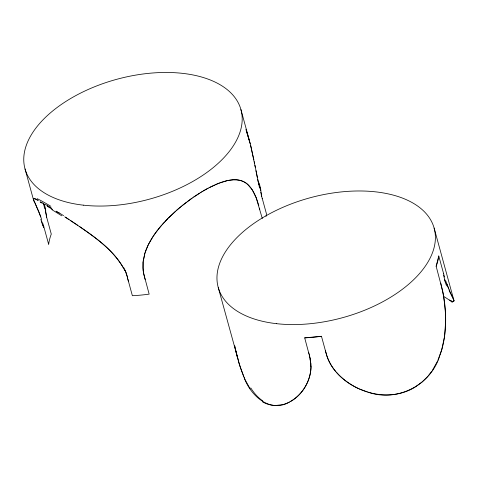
<?xml version="1.0" encoding="UTF-8"?>
<svg xmlns="http://www.w3.org/2000/svg" width="478" height="478" viewBox="0 0 478 478"><rect width="100%" height="100%" fill="white"/><g stroke="black" fill="none" stroke-linecap="round" stroke-linejoin="round"><path stroke-width="0.72" d="M445.657 320.523L445.4 311.357M445.651 321.443L444.582 336.094M310.897 363.244C312.08 378.564 303.59 394.069 290.277 401.628M311.011 366.226C310.921 382.806 299.808 399.429 283.717 404.376M143.089 261.902L142.922 267.919L143.549 273.177L149.154 294.131A111.954 62.116 -15.3 0 1 132.376 295.709L127.465 277.742M143.179 261.108L144.936 253.071L148.138 245.077M444.45 337.002L441.815 349.448L437.92 360.257M442.789 291.466L436.145 266.252L438.768 255.987L443.68 273.954M144.953 253.005L143.077 262.004L143.191 270.93M145.192 252.27C148.604 242.107 154.83 233.144 161.791 225.096M439.927 355.291C444.361 343.073 445.878 329.969 445.633 317.028M439.563 356.271C430.564 385.393 396.931 402.327 368.197 392.211M437.495 361.195L432.399 370.33M148.521 244.306L152.972 236.64M153.408 235.977L155.314 233.234M431.849 371.137L428.145 375.965M155.81 232.553L157.859 229.852M158.391 229.177L161.152 225.837M161.725 225.174L168.399 218.01L175.695 211.127M162.299 224.511L164.671 221.888M427.499 376.706L421.966 382.167L415.161 387.114M165.28 221.236L167.766 218.655M168.399 218.01L177.207 209.794M176.382 210.517L181.341 206.305M177.768 209.31L180.594 206.92M181.305 206.335L192.246 198.029M182.022 205.749L186.366 202.331M187.095 201.782L191.511 198.549M192.192 198.059L202.648 191.284M193.721 197.002L199.601 193.142M200.27 192.724L201.065 192.24M201.794 191.798L208.229 188.141M203.246 190.931L207.53 188.517M414.36 387.592C390.622 401.538 358.972 394.38 339.78 375.857M208.127 188.195L218.321 183.444L227.307 180.63M209.627 187.412L214.401 185.106M289.417 402.088C269.825 413.416 250.376 395.372 244.091 377.512M215.088 184.795L219.563 182.966M220.215 182.727C228.771 179.537 239.687 177.595 247.281 184.036M283.036 404.567L275.979 405.458M227.869 180.511L233.139 179.8M310.33 358.954L304.689 337.862L321.467 336.285L326.384 354.252C330.818 370.02 344.112 381.886 358.596 388.602M233.646 179.776L235.989 179.788M236.556 179.824L238.749 180.098M239.191 180.182C243.882 181.054 248.004 183.976 250.813 187.776M367.379 391.96L359.372 388.955M37.475 200.085C32.845 196.805 32.54 199.422 34.96 203.12M35.808 199.224L33.968 198.549L33.329 198.956L40.809 216.922M36.238 199.44L38.36 200.575M443.339 296.402C445.078 296.599 453.998 304.522 453.963 300.608L434.12 228.066M449.625 300.082C459.448 306.189 449.398 292.918 449.105 289.901M41.305 202.284L42.189 202.803M47.28 205.887L49.658 207.344M56.207 211.401L57.629 212.292M64.739 216.791L69.017 219.545M65.48 217.263L77.86 225.383M70.493 220.501C90.695 234.292 113.077 248.016 124.716 270.393M79.378 226.405C95.803 237.853 112.874 249.88 123.21 267.471M247.616 184.329L252.205 189.772L256.041 197.42M339.183 375.272L336.351 372.243M335.813 371.621C331.26 366.279 327.783 359.97 326.08 353.14M251.111 188.177L252.575 190.358M250.161 388.901L244.903 379.323L240.494 368.012M252.856 190.83L254.218 193.339M452.188 296.659L451.268 294.729M452.403 297.101L452.72 297.752M35.235 203.688L38.748 211.485L41.664 219.45M254.481 193.877L256.25 197.946M452.959 298.254L453.963 300.608M450.933 294.012L446.613 283.418M243.702 376.598L239.048 363.388L235.152 348.026M448.675 288.855L445.759 280.897M256.184 197.784L262.297 218.488M256.471 198.531L256.758 199.29M256.895 199.673L258.359 204.166M245.907 129.371L250.233 143.693L253.86 159.861M246.433 130.87L250.263 143.83M240.165 367.014L218.243 287.475M444.546 276.995L443.5 273.302M258.425 204.381L258.61 205.032M258.67 205.247L258.795 205.689M127.518 277.951L127.638 278.393M308.758 352.734L309.003 353.624M240.918 109.552L249.677 141.584M262.201 198.298L262.32 198.74M261.538 195.866L266.455 213.839A111.954 62.116 -15.3 0 1 266.043 216.379M144.726 277.939L145.151 279.493M46.36 216.122L51.277 234.089A111.954 62.116 -15.3 0 0 48.654 244.354L43.743 226.387M25.041 168.967L33.46 199.732M440.758 283.113L443.68 296.252L445.341 310.443M325.41 350.697L325.96 352.698M309.248 354.515L309.607 355.847M261.591 196.076L261.717 196.518M259.464 208.127L259.769 209.239M144.601 277.491L143.263 271.462M127.883 279.283L128.492 281.5M46.414 216.331L46.659 217.215M237.739 358.751L236.658 354.509M250.705 145.581L255.377 167.587M236.395 353.433L235.074 347.673M259.572 188.039L257.738 179.549M234.991 347.303L234.68 345.863L234.943 347.076M258.813 184.663L254.929 165.274M442.885 291.956L444.743 303.835L445.604 315.91M257.379 177.798L255.981 170.682M254.218 161.666L254.577 163.47M44.514 208.283L43.6 203.228M43.659 203.497L43.88 204.895M124.961 270.345A55.896 43.157 20.6 0 1 127.668 277.736M37.099 198.669A62.851 3.298 34 0 1 50.841 206.311M51.672 209.537A62.582 1.207 32.7 0 1 61.728 215.805M41.604 220.938A55.896 9.769 81.4 0 1 43.582 227.761M261.699 194.48A55.896 9.668 81.5 0 1 259.847 186.886M46.659 215.351A55.896 17.316 87.2 0 1 44.89 207.637M126.126 273.524A60.264 46.503 20.7 0 1 127.554 277.945M123.593 267.375A56.96 43.839 21.1 0 1 126.419 273.488M58.489 212.459A65.056 3.501 34 0 1 63.592 215.68M56.105 211.174A65.922 2.42 33.5 0 1 59.23 213.128M45.267 204.345A60.616 1.679 33.2 0 1 51.785 208.324M47.292 206.227A60.616 1.231 32.8 0 1 52.604 209.501M40.391 201.907A65.922 1.924 33.6 0 1 43.044 203.479M40.092 201.943A65.05 2.282 34.3 0 1 41.759 202.929M40.797 219.241A56.96 9.321 80.7 0 1 42.679 225.365M42.793 223.369A61.19 11.358 81.9 0 1 43.767 226.823M260.922 190.405A56.96 9.028 81.2 0 1 259.255 183.062M261.621 195.849A61.19 11.353 81.9 0 1 260.671 192.228M46.474 216.176A60.264 18.732 87.3 0 1 45.32 211.611M45.774 210.738A56.96 17.985 87.5 0 1 44.472 204.07M438.768 255.987A111.954 62.116 -15.3 0 1 436.145 266.252M321.467 336.285A111.954 62.116 -15.3 0 1 304.689 337.862M445.693 282.307A55.896 10.576 82.1 0 1 443.524 275.316M450.366 300.572A62.851 2.414 34.7 0 1 452.278 302.502M446.595 285.88A56.804 10.558 81.9 0 1 444.379 279.511M262.697 400.869A62.851 38.168 -89.9 0 1 250.759 387.897M275.979 405.416A62.582 39.094 -87.5 0 1 262.458 401.813M309.983 358.948A56.804 43.343 23.6 0 1 310.76 366.19M309.397 355.835A55.896 42.877 22.1 0 1 310.748 363.232M83.315 205.158A111.954 62.116 -15.3 0 0 242.053 115.784A111.954 62.116 -15.3 0 0 73.564 96.831A111.954 62.116 -15.3 0 0 83.315 205.158M276.517 323.672A111.954 62.116 -15.3 0 0 435.255 234.298A111.954 62.116 -15.3 0 0 266.766 215.345A111.954 62.116 -15.3 0 0 276.517 323.672"/></g></svg>
